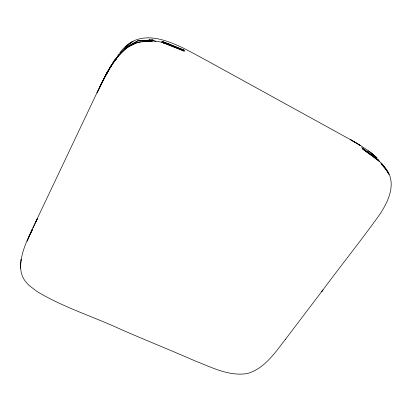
<?xml version="1.0" encoding="UTF-8"?>
<svg xmlns="http://www.w3.org/2000/svg" width="412" height="412" viewBox="0 0 412 412"><rect width="100%" height="100%" fill="white"/><g stroke="black" fill="none" stroke-linecap="round" stroke-linejoin="round"><path stroke-width="0.62" d="M20.662 268.31C20.234 252.927 27.779 239.058 34.005 225.472L98.931 88.59L107.707 71.42L114.794 59.596M21.017 260.018L21.084 259.529C19.936 267.125 20.523 275.489 25.632 281.623L28.902 285.279L36.884 291.418C63.108 307.264 92.674 316.359 120.361 329.167C145.106 339.982 170.182 350.03 194.922 360.85C211.572 367.293 229.036 376.583 247.37 373.519C264.514 368.683 274.995 352.703 285.418 339.364M27.11 241.329L29.02 236.663M30.437 233.903L31.199 232.167M27.954 239.115L32.363 229.18L29.242 236.158M33.011 227.99L37.379 218.726L35.7 222.269M104.416 77.688L100.008 86.417L106.842 73.048L104.416 77.688C110.57 65.899 117.523 54.219 127.916 45.644L127.061 46.608M105.487 75.617L97.026 92.947L106.317 74.062L108.057 71.369M107.918 71.338L105.24 76.132L111.456 65.42L118.28 55.97L111.456 65.42L107.918 71.338L110.328 67.305M108.758 70.287L109.803 68.67M110.849 67.053L111.894 65.431M115.381 60.039L116.776 57.881M117.472 56.804L119.217 54.106M108.171 71.4L105.781 75.092L111.714 64.926L118.754 55.033L115.339 60.312M285.171 339.709L322.931 289.945L321.551 291.814C339.596 267.342 358.636 243.621 376.47 219.004C388.634 202.606 400.114 179.441 381.048 163.724L386.976 170.8L389.005 174.348L383.623 165.943L384.911 167.849L383.577 166.474M113.82 61.496L115.957 59.096M119.804 52.818C142.882 20.94 182.485 47.874 208.23 61.347L351.055 139.977C360.212 145.23 369.343 150.699 377.052 157.987L368.647 150.957L376.115 157.132M130.104 45.686L127.081 47.416L118.105 56.367C125.48 46.875 136.671 40.922 148.753 40.85L145.024 41.406M127.916 45.644L124.718 48.549L127.416 46.953M129.033 45.995L137.67 40.881L152.95 39.902L148.495 40.185M127.499 46.525L137.67 40.881L146.584 40.309M127.081 47.416L136.949 42.606L141.295 41.957M142.537 41.777L143.783 41.591M155.808 41.421L149.041 39.99L161.72 42.168L169.96 44.419L184.437 50.305L161.931 41.308L169.96 44.419L163.193 42.987M384.911 167.849L378.468 160.052L361.726 147.661L373.905 156.673M374.92 157.425L378.468 160.052M371.31 155.453L362.642 149.041L372.257 155.824L379.467 161.483L372.839 156.581M373.334 155.942L375.116 157.775M381.605 163.064L382.805 164.831M32.466 229.273L31.703 231.008L32.466 229.273M131.685 42.209L125.572 46.783L133.107 41.267L131.685 42.209M149.087 41.602L142.794 41.715L152.414 41.617L149.087 41.602M172.798 46.468L161.72 42.168L184.36 51.206L172.798 46.468M360.124 145.312L350.746 139.802L360.124 145.312"/></g></svg>
